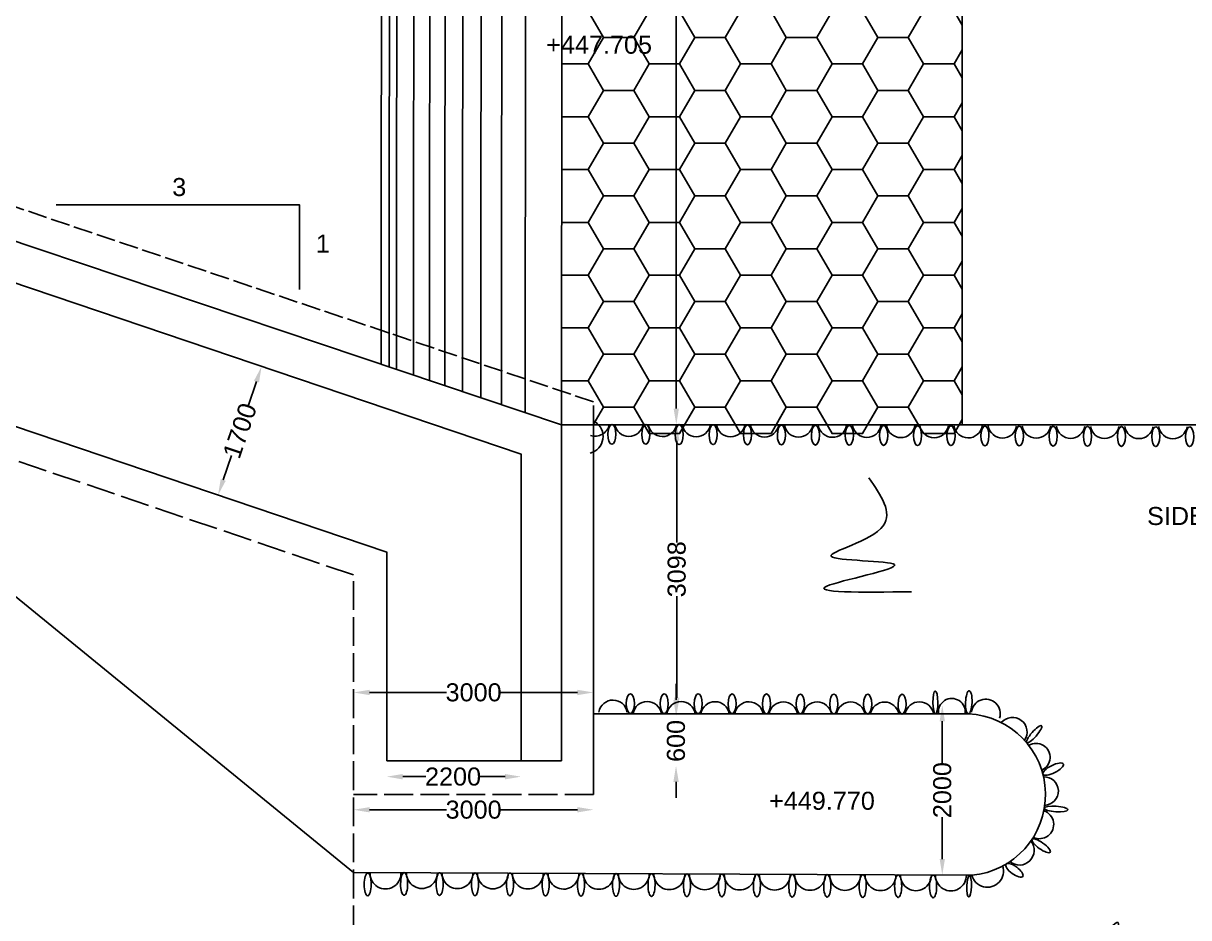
# Model space of a CAD drawing. Header units: millimetres. Extents: x 1443109 to 1578238, y 45507392 to 45603504.
# Drawn here: x 1531262 to 1545797, y 45542738 to 45553900 of the extents above; entities that cross this region are included whole.
import ezdxf

# ---------------------------------------------------------------- set-up
doc = ezdxf.new("R2010")
doc.units = ezdxf.units.MM
doc.header["$MEASUREMENT"] = 0
doc.linetypes.add('ACAD_ISO02W100', pattern=[15, 12, -3])
for name, color, linetype in [('DIMENSIONS', 7, 'Continuous'), ('DRAWING', 2, 'Continuous'), ('TEXT', 7, 'Continuous')]:
    doc.layers.add(name, color=color, linetype=linetype)
doc.styles.get("Standard").update_dxf_attribs({"font": 'arial.ttf', "height": 225})
doc.dimstyles.get("Standard").update_dxf_attribs({"dimtxt": 225, "dimasz": 200, "dimexe": 0.18, "dimexo": 0.0625, "dimgap": 0.09, "dimtad": 0, "dimdec": 0, "dimzin": 0, "dimdsep": 46, "dimtxsty": 'Standard', "dimcen": 0.09, "dimse1": 1, "dimse2": 1, "dimadec": 0, "dimazin": 0, "dimtfac": 1, "dimtdec": 0, "dimtofl": 0, "dimtmove": 0, "dimatfit": 3, "dimfxl": 1, "dimtolj": 1, "dimtzin": 0, "dimarcsym": 0})

# ---------------------------------------------------------------- blocks, each defined once
blk = doc.blocks.new('*D81')
at = {"layer": 'Defpoints', "color": 0, "transparency": 16777216}
for p in [(1535794, 45544644), (1537471, 45544644), (1537471, 45544498)]:
    blk.add_point(p, dxfattribs=at)
at = {"layer": 'DIMENSIONS', "color": 0, "lineweight": -2, "transparency": 16777216}
for p, q in [((1535994, 45544498), (1536284, 45544498)), ((1537271, 45544498), (1536959, 45544498))]:
    blk.add_line(p, q, dxfattribs=at)
at = {"layer": 'DIMENSIONS', "color": 0, "transparency": 16777216}
for points in [[(1535994, 45544531), (1535994, 45544464), (1535794, 45544498)], [(1537271, 45544531), (1537271, 45544464), (1537471, 45544498)]]:
    blk.add_solid(points, dxfattribs=at)
at = {"layer": 'DIMENSIONS', "color": 0, "transparency": 16777216, "insert": (1536622, 45544498), "char_height": 225, "attachment_point": 5}
blk.add_mtext('\\A1;2200', dxfattribs=at)
blk = doc.blocks.new('*D82')
at = {"layer": 'Defpoints', "color": 0, "transparency": 16777216}
for p in [(1538374, 45545549), (1538374, 45545549), (1535381, 45544098)]:
    blk.add_point(p, dxfattribs=at)
at = {"layer": 'DIMENSIONS', "color": 0, "lineweight": -2, "transparency": 16777216}
for p, q in [((1535581, 45545549), (1536542, 45545549)), ((1538174, 45545549), (1537213, 45545549))]:
    blk.add_line(p, q, dxfattribs=at)
at = {"layer": 'DIMENSIONS', "color": 0, "transparency": 16777216}
for points in [[(1535581, 45545582), (1535581, 45545515), (1535381, 45545549)], [(1538174, 45545582), (1538174, 45545515), (1538374, 45545549)]]:
    blk.add_solid(points, dxfattribs=at)
at = {"layer": 'DIMENSIONS', "color": 0, "transparency": 16777216, "insert": (1536878, 45545549), "char_height": 225, "attachment_point": 5}
blk.add_mtext('\\A1;3000', dxfattribs=at)
blk = doc.blocks.new('*D83')
at = {"layer": 'Defpoints', "color": 0, "transparency": 16777216}
for p in [(1539466, 45545255), (1539403, 45544633), (1539466, 45544633)]:
    blk.add_point(p, dxfattribs=at)
at = {"layer": 'DIMENSIONS', "color": 0, "lineweight": -2, "transparency": 16777216}
for p, q in [((1539403, 45545455), (1539403, 45545655)), ((1539403, 45544433), (1539403, 45544233))]:
    blk.add_line(p, q, dxfattribs=at)
at = {"layer": 'DIMENSIONS', "color": 0, "transparency": 16777216}
for points in [[(1539370, 45545455), (1539437, 45545455), (1539403, 45545255)], [(1539370, 45544433), (1539437, 45544433), (1539403, 45544633)]]:
    blk.add_solid(points, dxfattribs=at)
at = {"layer": 'DIMENSIONS', "color": 0, "transparency": 16777216, "insert": (1539403, 45544944), "char_height": 225, "attachment_point": 5, "rotation": 90}
blk.add_mtext('\\A1;600', dxfattribs=at)
blk = doc.blocks.new('*D84')
at = {"layer": 'Defpoints', "color": 0, "transparency": 16777216}
for p in [(1539404, 45548890), (1539412, 45548890), (1539404, 45545282)]:
    blk.add_point(p, dxfattribs=at)
at = {"layer": 'DIMENSIONS', "color": 0, "lineweight": -2, "transparency": 16777216}
for p, q in [((1539412, 45548690), (1539412, 45547422)), ((1539412, 45545482), (1539412, 45546750))]:
    blk.add_line(p, q, dxfattribs=at)
at = {"layer": 'DIMENSIONS', "color": 0, "transparency": 16777216}
for points in [[(1539379, 45548690), (1539446, 45548690), (1539412, 45548890)], [(1539379, 45545482), (1539446, 45545482), (1539412, 45545282)]]:
    blk.add_solid(points, dxfattribs=at)
at = {"layer": 'DIMENSIONS', "color": 0, "transparency": 16777216, "insert": (1539412, 45547086), "char_height": 225, "attachment_point": 5, "rotation": 90}
blk.add_mtext('\\A1;3098', dxfattribs=at)
blk = doc.blocks.new('*D85')
at = {"layer": 'Defpoints', "color": 0, "transparency": 16777216}
for p in [(1539406, 45563840), (1539500, 45563840), (1539409, 45548891)]:
    blk.add_point(p, dxfattribs=at)
at = {"layer": 'DIMENSIONS', "color": 0, "lineweight": -2, "transparency": 16777216}
for p, q in [((1539406, 45563640), (1539406, 45556778)), ((1539406, 45549091), (1539406, 45555953))]:
    blk.add_line(p, q, dxfattribs=at)
at = {"layer": 'DIMENSIONS', "color": 0, "transparency": 16777216}
for points in [[(1539373, 45563640), (1539439, 45563640), (1539406, 45563840)], [(1539373, 45549091), (1539439, 45549091), (1539406, 45548891)]]:
    blk.add_solid(points, dxfattribs=at)
at = {"layer": 'DIMENSIONS', "color": 0, "transparency": 16777216, "insert": (1539406, 45556366), "char_height": 225, "attachment_point": 5, "rotation": 90}
blk.add_mtext('\\A1;14000', dxfattribs=at)
blk = doc.blocks.new('*D110')
at = {"layer": 'Defpoints', "color": 0, "transparency": 16777216}
for p in [(1542556, 45545389), (1542645, 45543270), (1542724, 45543270)]:
    blk.add_point(p, dxfattribs=at)
at = {"layer": 'DIMENSIONS', "color": 0, "lineweight": -2, "transparency": 16777216}
for p, q in [((1542724, 45545189), (1542724, 45544667)), ((1542724, 45543470), (1542724, 45543992))]:
    blk.add_line(p, q, dxfattribs=at)
at = {"layer": 'DIMENSIONS', "color": 0, "transparency": 16777216}
for points in [[(1542691, 45545189), (1542757, 45545189), (1542724, 45545389)], [(1542691, 45543470), (1542757, 45543470), (1542724, 45543270)]]:
    blk.add_solid(points, dxfattribs=at)
at = {"layer": 'DIMENSIONS', "color": 0, "transparency": 16777216, "insert": (1542724, 45544330), "char_height": 225, "attachment_point": 5, "rotation": 90}
blk.add_mtext('\\A1;2000', dxfattribs=at)
blk = doc.blocks.new('*D154')
at = {"layer": 'Defpoints', "color": 0, "transparency": 16777216}
for p in [(1538374, 45544276), (1535381, 45544098), (1538374, 45544085)]:
    blk.add_point(p, dxfattribs=at)
at = {"layer": 'DIMENSIONS', "color": 0, "lineweight": -2, "transparency": 16777216}
for p, q in [((1535581, 45544085), (1536542, 45544085)), ((1538174, 45544085), (1537213, 45544085))]:
    blk.add_line(p, q, dxfattribs=at)
at = {"layer": 'DIMENSIONS', "color": 0, "transparency": 16777216}
for points in [[(1535581, 45544118), (1535581, 45544052), (1535381, 45544085)], [(1538174, 45544118), (1538174, 45544052), (1538374, 45544085)]]:
    blk.add_solid(points, dxfattribs=at)
at = {"layer": 'DIMENSIONS', "color": 0, "transparency": 16777216, "insert": (1536878, 45544085), "char_height": 225, "attachment_point": 5}
blk.add_mtext('\\A1;3000', dxfattribs=at)
blk = doc.blocks.new('*D159')
at = {"layer": 'Defpoints', "color": 0, "transparency": 16777216}
for p in [(1534234, 45549618), (1534259, 45549610), (1533716, 45548004)]:
    blk.add_point(p, dxfattribs=at)
at = {"layer": 'DRAWING', "color": 0, "lineweight": -2, "transparency": 16777216}
for p, q in [((1534170, 45549429), (1534067, 45549123)), ((1533755, 45548201), (1533859, 45548507))]:
    blk.add_line(p, q, dxfattribs=at)
at = {"layer": 'DRAWING', "color": 0, "transparency": 16777216}
for points in [[(1534139, 45549439), (1534202, 45549418), (1534234, 45549618)], [(1533724, 45548212), (1533787, 45548191), (1533691, 45548012)]]:
    blk.add_solid(points, dxfattribs=at)
at = {"layer": 'DRAWING', "color": 0, "transparency": 16777216, "insert": (1533963, 45548815), "char_height": 225, "attachment_point": 5, "rotation": 71.3169}
blk.add_mtext('\\A1;1700', dxfattribs=at)

msp = doc.modelspace()

# ---------------------------------------------------------------- linework, layer by layer
at = {"layer": 'DIMENSIONS', "color": 0}
for points in [[(1539067, 45554051.3), (1538876.8, 45554380.7), (1538496.4, 45554380.7), (1538306.2, 45554051.3), (1538496.4, 45553721.9), (1538876.8, 45553721.9)], [(1540208.1, 45554051.3), (1540017.9, 45554380.7), (1539637.5, 45554380.7), (1539447.4, 45554051.3), (1539637.5, 45553721.9), (1540017.9, 45553721.9)], [(1541349.3, 45554051.3), (1541159.1, 45554380.7), (1540778.7, 45554380.7), (1540588.5, 45554051.3), (1540778.7, 45553721.9), (1541159.1, 45553721.9)], [(1542490.4, 45554051.3), (1542300.2, 45554380.7), (1541919.8, 45554380.7), (1541729.7, 45554051.3), (1541919.8, 45553721.9), (1542300.2, 45553721.9)], [(1539637.5, 45553721.9), (1539447.4, 45554051.3), (1539067, 45554051.3), (1538876.8, 45553721.9), (1539067, 45553392.5), (1539447.4, 45553392.5)], [(1540778.7, 45553721.9), (1540588.5, 45554051.3), (1540208.1, 45554051.3), (1540017.9, 45553721.9), (1540208.1, 45553392.5), (1540588.5, 45553392.5)], [(1541919.8, 45553721.9), (1541729.7, 45554051.3), (1541349.3, 45554051.3), (1541159.1, 45553721.9), (1541349.3, 45553392.5), (1541729.7, 45553392.5)], [(1539067, 45553392.5), (1538876.8, 45553721.9), (1538496.4, 45553721.9), (1538306.2, 45553392.5), (1538496.4, 45553063), (1538876.8, 45553063)], [(1540208.1, 45553392.5), (1540017.9, 45553721.9), (1539637.5, 45553721.9), (1539447.4, 45553392.5), (1539637.5, 45553063), (1540017.9, 45553063)], [(1541349.3, 45553392.5), (1541159.1, 45553721.9), (1540778.7, 45553721.9), (1540588.5, 45553392.5), (1540778.7, 45553063), (1541159.1, 45553063)], [(1542490.4, 45553392.5), (1542300.2, 45553721.9), (1541919.8, 45553721.9), (1541729.7, 45553392.5), (1541919.8, 45553063), (1542300.2, 45553063)], [(1539637.5, 45553063), (1539447.4, 45553392.5), (1539067, 45553392.5), (1538876.8, 45553063), (1539067, 45552733.6), (1539447.4, 45552733.6)], [(1540778.7, 45553063), (1540588.5, 45553392.5), (1540208.1, 45553392.5), (1540017.9, 45553063), (1540208.1, 45552733.6), (1540588.5, 45552733.6)], [(1541919.8, 45553063), (1541729.7, 45553392.5), (1541349.3, 45553392.5), (1541159.1, 45553063), (1541349.3, 45552733.6), (1541729.7, 45552733.6)], [(1539067, 45552733.6), (1538876.8, 45553063), (1538496.4, 45553063), (1538306.2, 45552733.6), (1538496.4, 45552404.2), (1538876.8, 45552404.2)], [(1540208.1, 45552733.6), (1540017.9, 45553063), (1539637.5, 45553063), (1539447.4, 45552733.6), (1539637.5, 45552404.2), (1540017.9, 45552404.2)], [(1541349.3, 45552733.6), (1541159.1, 45553063), (1540778.7, 45553063), (1540588.5, 45552733.6), (1540778.7, 45552404.2), (1541159.1, 45552404.2)], [(1542490.4, 45552733.6), (1542300.2, 45553063), (1541919.8, 45553063), (1541729.7, 45552733.6), (1541919.8, 45552404.2), (1542300.2, 45552404.2)], [(1539637.5, 45552404.2), (1539447.4, 45552733.6), (1539067, 45552733.6), (1538876.8, 45552404.2), (1539067, 45552074.8), (1539447.4, 45552074.8)], [(1540778.7, 45552404.2), (1540588.5, 45552733.6), (1540208.1, 45552733.6), (1540017.9, 45552404.2), (1540208.1, 45552074.8), (1540588.5, 45552074.8)], [(1541919.8, 45552404.2), (1541729.7, 45552733.6), (1541349.3, 45552733.6), (1541159.1, 45552404.2), (1541349.3, 45552074.8), (1541729.7, 45552074.8)], [(1539067, 45552074.8), (1538876.8, 45552404.2), (1538496.4, 45552404.2), (1538306.2, 45552074.8), (1538496.4, 45551745.3), (1538876.8, 45551745.3)], [(1540208.1, 45552074.8), (1540017.9, 45552404.2), (1539637.5, 45552404.2), (1539447.4, 45552074.8), (1539637.5, 45551745.3), (1540017.9, 45551745.3)], [(1541349.3, 45552074.8), (1541159.1, 45552404.2), (1540778.7, 45552404.2), (1540588.5, 45552074.8), (1540778.7, 45551745.3), (1541159.1, 45551745.3)], [(1542490.4, 45552074.8), (1542300.2, 45552404.2), (1541919.8, 45552404.2), (1541729.7, 45552074.8), (1541919.8, 45551745.3), (1542300.2, 45551745.3)], [(1539637.5, 45551745.3), (1539447.4, 45552074.8), (1539067, 45552074.8), (1538876.8, 45551745.3), (1539067, 45551415.9), (1539447.4, 45551415.9)], [(1540778.7, 45551745.3), (1540588.5, 45552074.8), (1540208.1, 45552074.8), (1540017.9, 45551745.3), (1540208.1, 45551415.9), (1540588.5, 45551415.9)], [(1541919.8, 45551745.3), (1541729.7, 45552074.8), (1541349.3, 45552074.8), (1541159.1, 45551745.3), (1541349.3, 45551415.9), (1541729.7, 45551415.9)], [(1539067, 45551415.9), (1538876.8, 45551745.3), (1538496.4, 45551745.3), (1538306.2, 45551415.9), (1538496.4, 45551086.5), (1538876.8, 45551086.5)], [(1540208.1, 45551415.9), (1540017.9, 45551745.3), (1539637.5, 45551745.3), (1539447.4, 45551415.9), (1539637.5, 45551086.5), (1540017.9, 45551086.5)], [(1541349.3, 45551415.9), (1541159.1, 45551745.3), (1540778.7, 45551745.3), (1540588.5, 45551415.9), (1540778.7, 45551086.5), (1541159.1, 45551086.5)], [(1542490.4, 45551415.9), (1542300.2, 45551745.3), (1541919.8, 45551745.3), (1541729.7, 45551415.9), (1541919.8, 45551086.5), (1542300.2, 45551086.5)], [(1539637.5, 45551086.5), (1539447.4, 45551415.9), (1539067, 45551415.9), (1538876.8, 45551086.5), (1539067, 45550757.1), (1539447.4, 45550757.1)], [(1540778.7, 45551086.5), (1540588.5, 45551415.9), (1540208.1, 45551415.9), (1540017.9, 45551086.5), (1540208.1, 45550757.1), (1540588.5, 45550757.1)], [(1541919.8, 45551086.5), (1541729.7, 45551415.9), (1541349.3, 45551415.9), (1541159.1, 45551086.5), (1541349.3, 45550757.1), (1541729.7, 45550757.1)], [(1539067, 45550757.1), (1538876.8, 45551086.5), (1538496.4, 45551086.5), (1538306.2, 45550757.1), (1538496.4, 45550427.7), (1538876.8, 45550427.7)], [(1540208.1, 45550757.1), (1540017.9, 45551086.5), (1539637.5, 45551086.5), (1539447.4, 45550757.1), (1539637.5, 45550427.7), (1540017.9, 45550427.7)], [(1541349.3, 45550757.1), (1541159.1, 45551086.5), (1540778.7, 45551086.5), (1540588.5, 45550757.1), (1540778.7, 45550427.7), (1541159.1, 45550427.7)], [(1542490.4, 45550757.1), (1542300.2, 45551086.5), (1541919.8, 45551086.5), (1541729.7, 45550757.1), (1541919.8, 45550427.7), (1542300.2, 45550427.7)], [(1539637.5, 45550427.7), (1539447.4, 45550757.1), (1539067, 45550757.1), (1538876.8, 45550427.7), (1539067, 45550098.2), (1539447.4, 45550098.2)], [(1540778.7, 45550427.7), (1540588.5, 45550757.1), (1540208.1, 45550757.1), (1540017.9, 45550427.7), (1540208.1, 45550098.2), (1540588.5, 45550098.2)], [(1541919.8, 45550427.7), (1541729.7, 45550757.1), (1541349.3, 45550757.1), (1541159.1, 45550427.7), (1541349.3, 45550098.2), (1541729.7, 45550098.2)], [(1539067, 45550098.2), (1538876.8, 45550427.7), (1538496.4, 45550427.7), (1538306.2, 45550098.2), (1538496.4, 45549768.8), (1538876.8, 45549768.8)], [(1540208.1, 45550098.2), (1540017.9, 45550427.7), (1539637.5, 45550427.7), (1539447.4, 45550098.2), (1539637.5, 45549768.8), (1540017.9, 45549768.8)], [(1541349.3, 45550098.2), (1541159.1, 45550427.7), (1540778.7, 45550427.7), (1540588.5, 45550098.2), (1540778.7, 45549768.8), (1541159.1, 45549768.8)], [(1542490.4, 45550098.2), (1542300.2, 45550427.7), (1541919.8, 45550427.7), (1541729.7, 45550098.2), (1541919.8, 45549768.8), (1542300.2, 45549768.8)], [(1539637.5, 45549768.8), (1539447.4, 45550098.2), (1539067, 45550098.2), (1538876.8, 45549768.8), (1539067, 45549439.4), (1539447.4, 45549439.4)], [(1540778.7, 45549768.8), (1540588.5, 45550098.2), (1540208.1, 45550098.2), (1540017.9, 45549768.8), (1540208.1, 45549439.4), (1540588.5, 45549439.4)], [(1541919.8, 45549768.8), (1541729.7, 45550098.2), (1541349.3, 45550098.2), (1541159.1, 45549768.8), (1541349.3, 45549439.4), (1541729.7, 45549439.4)], [(1539067, 45549439.4), (1538876.8, 45549768.8), (1538496.4, 45549768.8), (1538306.2, 45549439.4), (1538496.4, 45549110), (1538876.8, 45549110)], [(1540208.1, 45549439.4), (1540017.9, 45549768.8), (1539637.5, 45549768.8), (1539447.4, 45549439.4), (1539637.5, 45549110), (1540017.9, 45549110)], [(1541349.3, 45549439.4), (1541159.1, 45549768.8), (1540778.7, 45549768.8), (1540588.5, 45549439.4), (1540778.7, 45549110), (1541159.1, 45549110)], [(1542490.4, 45549439.4), (1542300.2, 45549768.8), (1541919.8, 45549768.8), (1541729.7, 45549439.4), (1541919.8, 45549110), (1542300.2, 45549110)], [(1539637.5, 45549110), (1539447.4, 45549439.4), (1539067, 45549439.4), (1538876.8, 45549110), (1539067, 45548780.5), (1539447.4, 45548780.5)], [(1540778.7, 45549110), (1540588.5, 45549439.4), (1540208.1, 45549439.4), (1540017.9, 45549110), (1540208.1, 45548780.5), (1540588.5, 45548780.5)], [(1541919.8, 45549110), (1541729.7, 45549439.4), (1541349.3, 45549439.4), (1541159.1, 45549110), (1541349.3, 45548780.5), (1541729.7, 45548780.5)]]:
    msp.add_lwpolyline(points, close=True, dxfattribs=at)
for points in [[(1537976.3, 45553392.5), (1538306.2, 45553392.5), (1538496.4, 45553721.9), (1538306.2, 45554051.3), (1537976.8, 45554051.3)], [(1542971.5, 45553876.9), (1542870.8, 45554051.3), (1542490.4, 45554051.3), (1542300.2, 45553721.9), (1542490.4, 45553392.5), (1542870.8, 45553392.5), (1542971.5, 45553566.9)], [(1537975.7, 45552733.6), (1538306.2, 45552733.6), (1538496.4, 45553063), (1538306.2, 45553392.5), (1537976.3, 45553392.5)], [(1542971.5, 45553218), (1542870.8, 45553392.5), (1542490.4, 45553392.5), (1542300.2, 45553063), (1542490.4, 45552733.6), (1542870.8, 45552733.6), (1542971.5, 45552908)], [(1537975.2, 45552074.8), (1538306.2, 45552074.8), (1538496.4, 45552404.2), (1538306.2, 45552733.6), (1537975.7, 45552733.6)], [(1542971.5, 45552559.2), (1542870.8, 45552733.6), (1542490.4, 45552733.6), (1542300.2, 45552404.2), (1542490.4, 45552074.8), (1542870.8, 45552074.8), (1542971.5, 45552249.2)], [(1537974.6, 45551415.9), (1538306.2, 45551415.9), (1538496.4, 45551745.3), (1538306.2, 45552074.8), (1537975.2, 45552074.8)], [(1542971.5, 45551900.3), (1542870.8, 45552074.8), (1542490.4, 45552074.8), (1542300.2, 45551745.3), (1542490.4, 45551415.9), (1542870.8, 45551415.9), (1542971.5, 45551590.3)], [(1531671, 45551634.5), (1534705, 45551634.5), (1534705, 45550576)], [(1537974.1, 45550757.1), (1538306.2, 45550757.1), (1538496.4, 45551086.5), (1538306.2, 45551415.9), (1537974.6, 45551415.9)], [(1542971.5, 45551241.5), (1542870.8, 45551415.9), (1542490.4, 45551415.9), (1542300.2, 45551086.5), (1542490.4, 45550757.1), (1542870.8, 45550757.1), (1542971.5, 45550931.5)], [(1537973.5, 45550098.2), (1538306.2, 45550098.2), (1538496.4, 45550427.7), (1538306.2, 45550757.1), (1537974.1, 45550757.1)], [(1542971.5, 45550582.7), (1542870.8, 45550757.1), (1542490.4, 45550757.1), (1542300.2, 45550427.7), (1542490.4, 45550098.2), (1542870.8, 45550098.2), (1542971.5, 45550272.7)], [(1537973, 45549439.4), (1538306.2, 45549439.4), (1538496.4, 45549768.8), (1538306.2, 45550098.2), (1537973.5, 45550098.2)], [(1542971.5, 45549923.8), (1542870.8, 45550098.2), (1542490.4, 45550098.2), (1542300.2, 45549768.8), (1542490.4, 45549439.4), (1542870.8, 45549439.4), (1542971.5, 45549613.8)], [(1538369.4, 45548890), (1538496.4, 45549110), (1538306.2, 45549439.4), (1537973, 45549439.4)], [(1542971.5, 45549265), (1542870.8, 45549439.4), (1542490.4, 45549439.4), (1542300.2, 45549110), (1542490.4, 45548780.5), (1542870.8, 45548780.5), (1542971.5, 45548955)], [(1539003.8, 45548890), (1538876.8, 45549110), (1538496.4, 45549110), (1538369.4, 45548890)], [(1540144.9, 45548890), (1540017.9, 45549110), (1539637.5, 45549110), (1539510.5, 45548890)], [(1541286.1, 45548890), (1541159.1, 45549110), (1540778.7, 45549110), (1540651.7, 45548890)], [(1542427.2, 45548890), (1542300.2, 45549110), (1541919.8, 45549110), (1541792.9, 45548890)], [(1535794, 45544695), (1535794, 45544695)]]:
    msp.add_lwpolyline(points, dxfattribs=at)
at = {"layer": 'DRAWING', "color": 0, "linetype": 'ACAD_ISO02W100', "ltscale": 20}
msp.add_lwpolyline([(1538374, 45548890), (1538374, 45549174), (1528365.5, 45552552), (1528365.5, 45560221.5), (1538377.5, 45563544), (1538377.5, 45571544.5), (1535391.5, 45571544.5), (1535391.5, 45565707.5), (1527975, 45563244.5)], dxfattribs=at)
at = {"layer": 'DRAWING', "color": 0}
for points in [[(1554692, 45563794.5), (1537985, 45563836), (1537985, 45571141.5), (1535780, 45571141.5), (1535780, 45565423), (1525680.5, 45562077.5), (1525680.5, 45550724), (1535794, 45547300), (1535794, 45544695)], [(1537471, 45544695), (1537471, 45548523.5), (1527477, 45551903), (1527477, 45560895), (1537485, 45564197.5), (1537485, 45571141.5)], [(1537985, 45563836), (1527975, 45560514), (1527975, 45552251.5), (1537972.5, 45548890)], [(1537972.5, 45548890), (1537985, 45563836)], [(1542971.5, 45563823.6), (1542971.5, 45548890)], [(1537234.5, 45563586.9), (1537225.3, 45549141.3)], [(1537532.5, 45563685.8), (1537523.2, 45549041.1)], [(1536975.4, 45563501), (1536966.3, 45549228.3)], [(1536336.8, 45563289), (1536327.9, 45549443)], [(1536526.3, 45563351.9), (1536517.4, 45549379.3)], [(1536746.9, 45563425.1), (1536737.9, 45549305.1)], [(1535926.7, 45563152.9), (1535918, 45549580.8)], [(1536137.7, 45563223), (1536129, 45549509.9)], [(1535732.2, 45563088.4), (1535723.6, 45549646.2)], [(1535831.7, 45563121.4), (1535823.1, 45549612.7)], [(1537972.5, 45544695), (1537972.5, 45548890), (1556533, 45548890)], [(1538374, 45544275.5), (1538374, 45544275.5), (1538374, 45548890)], [(1537972.5, 45544695), (1535794, 45544695)]]:
    msp.add_lwpolyline(points, dxfattribs=at)
at = {"layer": 'DRAWING', "color": 0, "linetype": 'ACAD_ISO02W100', "ltscale": 30}
for points in [[(1535381, 45541179.5), (1535381, 45541179.5), (1535381, 45541179.5), (1535381, 45547015.5), (1525299, 45550435.5), (1525299, 45552430)], [(1538374, 45544275.5), (1535381, 45544275.5)]]:
    msp.add_lwpolyline(points, dxfattribs=at)
at = {"layer": 'DRAWING', "color": 0}
msp.add_lwpolyline([(1527603.1, 45549653.9), (1535381, 45543303.5), (1543090.5, 45543268, 0.9347301), (1543049.5, 45545281.5), (1538374, 45545281.5)], format="xyb", dxfattribs=at)
for centre, radius, start, end in [((1538278.7, 45548743.3), 214.6, 284.72671, 57.88573), ((1538392.8, 45548925.1), 179.1, 250.90882, 350.31604), ((1538815.8, 45548923.2), 179.1, 188.90108, 350.31604), ((1539232.8, 45548921.4), 179.1, 188.90108, 350.31604), ((1539655.8, 45548919.6), 179.1, 188.90108, 350.31604), ((1540084.3, 45548917.7), 179.1, 188.90108, 350.31604), ((1540507.3, 45548915.9), 179.1, 188.90108, 350.31604), ((1540931.3, 45548914), 179.1, 188.90108, 350.31604), ((1541354.3, 45548912.2), 179.1, 188.90108, 350.31604), ((1541782.8, 45548910.3), 179.1, 188.90108, 350.31604), ((1542205.8, 45548908.5), 179.1, 188.90108, 350.31604), ((1542622.8, 45548906.7), 179.1, 188.90108, 350.31604), ((1543045.8, 45548904.9), 179.1, 188.90108, 350.31604), ((1543474.3, 45548903), 179.1, 188.90108, 350.31604), ((1543897.3, 45548901.2), 179.1, 188.90108, 350.31604), ((1544325.3, 45548899.3), 179.1, 188.90108, 350.31604), ((1544748.3, 45548897.5), 179.1, 188.90108, 350.31604), ((1545176.8, 45548895.6), 179.1, 188.90108, 350.31604), ((1545599.8, 45548893.8), 179.1, 188.90108, 350.31604), ((1538617.6, 45545274.4), 179.1, 9.02485, 170.43981), ((1539043.1, 45545256.4), 179.1, 9.02485, 170.43981), ((1539466.1, 45545255.4), 179.1, 9.02485, 170.43981), ((1539889.6, 45545254.5), 179.1, 9.02485, 170.43981), ((1540312.6, 45545253.6), 179.1, 9.02485, 170.43981), ((1540741.1, 45545252.7), 179.1, 9.02485, 170.43981), ((1541164.1, 45545251.7), 179.1, 9.02485, 170.43981), ((1541581.1, 45545250.8), 179.1, 9.02485, 170.43981), ((1542004.1, 45545249.9), 179.1, 9.02485, 170.43981), ((1542439.1, 45545253.4), 179.1, 9.02485, 170.43981), ((1542842.8, 45545306.9), 167.1, 351.2613, 188.39198), ((1543266.9, 45545285.4), 179.7, 341.69475, 174.39578), ((1543599.4, 45545056.4), 181.3, 325.16105, 140.15434), ((1543894.7, 45544738.7), 174.3, 293.38916, 121.67507), ((1543994, 45544317.7), 177.8, 272.7095, 92.40837), ((1543936.1, 45543901.5), 177.6, 244.46911, 72.11146), ((1543686.6, 45543578.9), 183.7, 230.00153, 39.18004), ((1543285.7, 45543320.5), 202.1, 195.04557, 18.11631), ((1535779.6, 45543288.9), 192.5, 178.34734, 1.01914), ((1536233.6, 45543294.9), 192.5, 178.34734, 1.01914), ((1536676.6, 45543292.9), 192.5, 178.34734, 1.01914), ((1537118.1, 45543290.9), 192.5, 178.34734, 1.01914), ((1537554.1, 45543288.9), 192.5, 178.34734, 1.01914), ((1537999.1, 45543286.9), 192.5, 178.34734, 1.01914), ((1538440.6, 45543284.9), 192.5, 178.34734, 1.01914), ((1538876.6, 45543282.9), 192.5, 178.34734, 1.01914), ((1539319.6, 45543280.9), 192.5, 178.34734, 1.01914), ((1539761.1, 45543278.9), 192.5, 178.34734, 1.01914), ((1540197.1, 45543276.9), 192.5, 178.34734, 1.01914), ((1540633.6, 45543274.9), 192.5, 178.34734, 1.01914), ((1541075.1, 45543272.9), 192.5, 178.34734, 1.01914), ((1541511.1, 45543270.9), 192.5, 178.34734, 1.01914), ((1541954.1, 45543268.9), 192.5, 178.34734, 1.01914), ((1542395.6, 45543266.9), 192.5, 178.34734, 1.01914), ((1542831.5, 45543264.9), 192.5, 178.34734, 1.01914)]:
    msp.add_arc(centre, radius, start, end, dxfattribs=at)
at = {"layer": 'DRAWING', "color": 0, "extrusion": (0, 0, -1)}
for centre, major_axis, ratio in [((1538602.8, 45548771.1), (0.5, 123.6), 0.4086652), ((1539025.8, 45548769.3), (0.5, 123.6), 0.4086652), ((1539442.8, 45548767.5), (0.5, 123.6), 0.4086652), ((1539865.8, 45548765.6), (0.5, 123.6), 0.4086652), ((1540294.3, 45548763.8), (0.5, 123.6), 0.4086652), ((1540717.3, 45548761.9), (0.5, 123.6), 0.4086652), ((1541141.3, 45548760.1), (0.5, 123.6), 0.4086652), ((1541564.3, 45548758.3), (0.5, 123.6), 0.4086652), ((1541992.8, 45548756.4), (0.5, 123.6), 0.4086652), ((1542415.8, 45548754.6), (0.5, 123.6), 0.4086652), ((1542832.8, 45548752.8), (0.5, 123.6), 0.4086652), ((1543255.8, 45548750.9), (0.5, 123.6), 0.4086652), ((1543684.3, 45548749.1), (0.5, 123.6), 0.4086652), ((1544107.3, 45548747.2), (0.5, 123.6), 0.4086652), ((1544535.3, 45548745.4), (0.5, 123.6), 0.4086652), ((1544958.3, 45548743.5), (0.5, 123.6), 0.4086652), ((1545386.8, 45548741.7), (0.5, 123.6), 0.4086652), ((1545809.8, 45548739.9), (0.5, 123.6), 0.4086652), ((1538832.8, 45545409.8), (-0.3, -123.6), 0.4086652), ((1539255.8, 45545408.9), (-0.3, -123.6), 0.4086652), ((1539679.3, 45545408), (-0.3, -123.6), 0.4086652), ((1540102.3, 45545407.1), (-0.3, -123.6), 0.4086652), ((1540530.8, 45545406.1), (-0.3, -123.6), 0.4086652), ((1540953.8, 45545405.2), (-0.3, -123.6), 0.4086652), ((1541370.8, 45545404.3), (-0.3, -123.6), 0.4086652), ((1541793.8, 45545403.4), (-0.3, -123.6), 0.4086652), ((1542222.3, 45545402.4), (-0.3, -123.6), 0.4086652), ((1535557.5, 45543153.1), (0.6, 141.5), 0.3108769), ((1536011.5, 45543159.1), (0.6, 141.5), 0.3108769), ((1536454.5, 45543157.1), (0.6, 141.5), 0.3108769), ((1536896, 45543155.1), (0.6, 141.5), 0.3108769), ((1537332, 45543153.1), (0.6, 141.5), 0.3108769), ((1537777, 45543151.1), (0.6, 141.5), 0.3108769), ((1538218.5, 45543149.1), (0.6, 141.5), 0.3108769), ((1538654.5, 45543147.1), (0.6, 141.5), 0.3108769), ((1539097.5, 45543145.1), (0.6, 141.5), 0.3108769), ((1539539, 45543143.1), (0.6, 141.5), 0.3108769), ((1539975, 45543141.1), (0.6, 141.5), 0.3108769), ((1540411.4, 45543139.1), (0.6, 141.5), 0.3108769), ((1540852.9, 45543137.1), (0.6, 141.5), 0.3108769), ((1541288.9, 45543135.1), (0.6, 141.5), 0.3108769), ((1541731.9, 45543133.1), (0.6, 141.5), 0.3108769), ((1542173.4, 45543131.1), (0.6, 141.5), 0.3108769), ((1542609.4, 45543129.1), (0.6, 141.5), 0.3108769)]:
    msp.add_ellipse(centre, major_axis=major_axis, ratio=ratio, dxfattribs=at)
at = {"layer": 'DRAWING', "color": 0}
for centre, major_axis, ratio in [((1542638.5, 45545424.2), (2.5, -142.8), 0.2151791), ((1543054.5, 45545425.8), (-5, -144.2), 0.2790986), ((1543868.8, 45545026.9), (-92.7, -106.1), 0.2317913), ((1544106.9, 45544592.6), (-128.6, -63.4), 0.3282393), ((1544143.4, 45544094.3), (-146.6, 8.8), 0.2378923), ((1543956.8, 45543635.6), (-113.2, 80.6), 0.2866693), ((1543623, 45543330.1), (-104.5, 76.1), 0.3762264), ((1543058.5, 45543132.3), (4, 135.8), 0.2111481)]:
    msp.add_ellipse(centre, major_axis=major_axis, ratio=ratio, dxfattribs=at)
for points in [[(1542341, 45546806.5), (1541285, 45546876), (1542127, 45547144.5), (1541340, 45547249), (1541987.5, 45547629.5), (1541808, 45548226.5)], [(1544237, 45541827.5), (1544920, 45542630.5), (1544649.5, 45541770.5), (1545162, 45542353.5), (1545119.5, 45541671), (1545759.5, 45541408)]]:
    msp.add_spline(points, degree=3, dxfattribs=at)

# ---------------------------------------------------------------- texts
at = {"layer": 'TEXT', "color": 0}
for s, p in [('+447.705', (1537783.8, 45553520.2)), ('3', (1533119, 45551744.2)), ('1', (1534911.3, 45551038.5)), ('SIDE SLOPE  1.5 :', (1545278.1, 45547638.5)), ('+449.770', (1540563.2, 45544084.5))]:
    msp.add_text(s, height=225, dxfattribs=at).set_placement(p)

# ---------------------------------------------------------------- dimensions: what is measured, and where the dimension line sits
at = {"layer": 'DIMENSIONS', "color": 0}
for base, p1, p2, text, picture, middle in [((1539406.1, 45563840), (1539409.4, 45548891.3), (1539499.7, 45563840), '14000', '*D85', (1539406.1, 45556365.6)), ((1539412.5, 45548890), (1539403.5, 45545281.5), (1539403.5, 45548890), '3098', '*D84', (1539412.5, 45547085.8)), ((1539403.5, 45544633), (1539466.1, 45545255.4), (1539466.1, 45544633), '600', '*D83', (1539403.5, 45544944.2)), ((1542724, 45543270.1), (1542556, 45545389.1), (1542644.6, 45543270.1), '2000', '*D110', (1542724, 45544329.6))]:
    dim = msp.add_linear_dim(base=base, p1=p1, p2=p2, angle=90, text=text, dimstyle='Standard', dxfattribs=at)
    dim.commit()
    dim.dimension.update_dxf_attribs({"geometry": picture, "text_midpoint": middle})
for base, p2, picture, middle in [((1538374, 45545548.5), (1538374, 45545548.5), '*D82', (1536877.5, 45545548.5)), ((1538374, 45544085), (1538374, 45544275.5), '*D154', (1536877.5, 45544085))]:
    dim = msp.add_linear_dim(base=base, p1=(1535381, 45544097.5), p2=p2, text='3000', dimstyle='Standard', dxfattribs=at)
    dim.commit()
    dim.dimension.update_dxf_attribs({"geometry": picture, "text_midpoint": middle})
dim = msp.add_linear_dim(base=(1537471, 45544497.5), p1=(1535794, 45544644.5), p2=(1537471, 45544644.5), text='2200', dimstyle='Standard', dxfattribs=at)
dim.commit()
dim.dimension.update_dxf_attribs({"geometry": '*D81', "text_midpoint": (1536621.5, 45544497.5), "dimtype": 160})
at = {"layer": 'DRAWING', "color": 0}
dim = msp.add_aligned_dim(p1=(1533715.8, 45548003.6), p2=(1534259, 45549609.7), distance=26.1, text='1700', dimstyle='Standard', dxfattribs=at)
dim.commit()
dim.dimension.update_dxf_attribs({"geometry": '*D159', "text_midpoint": (1533962.6, 45548815)})

doc.saveas('drawing.dxf')
